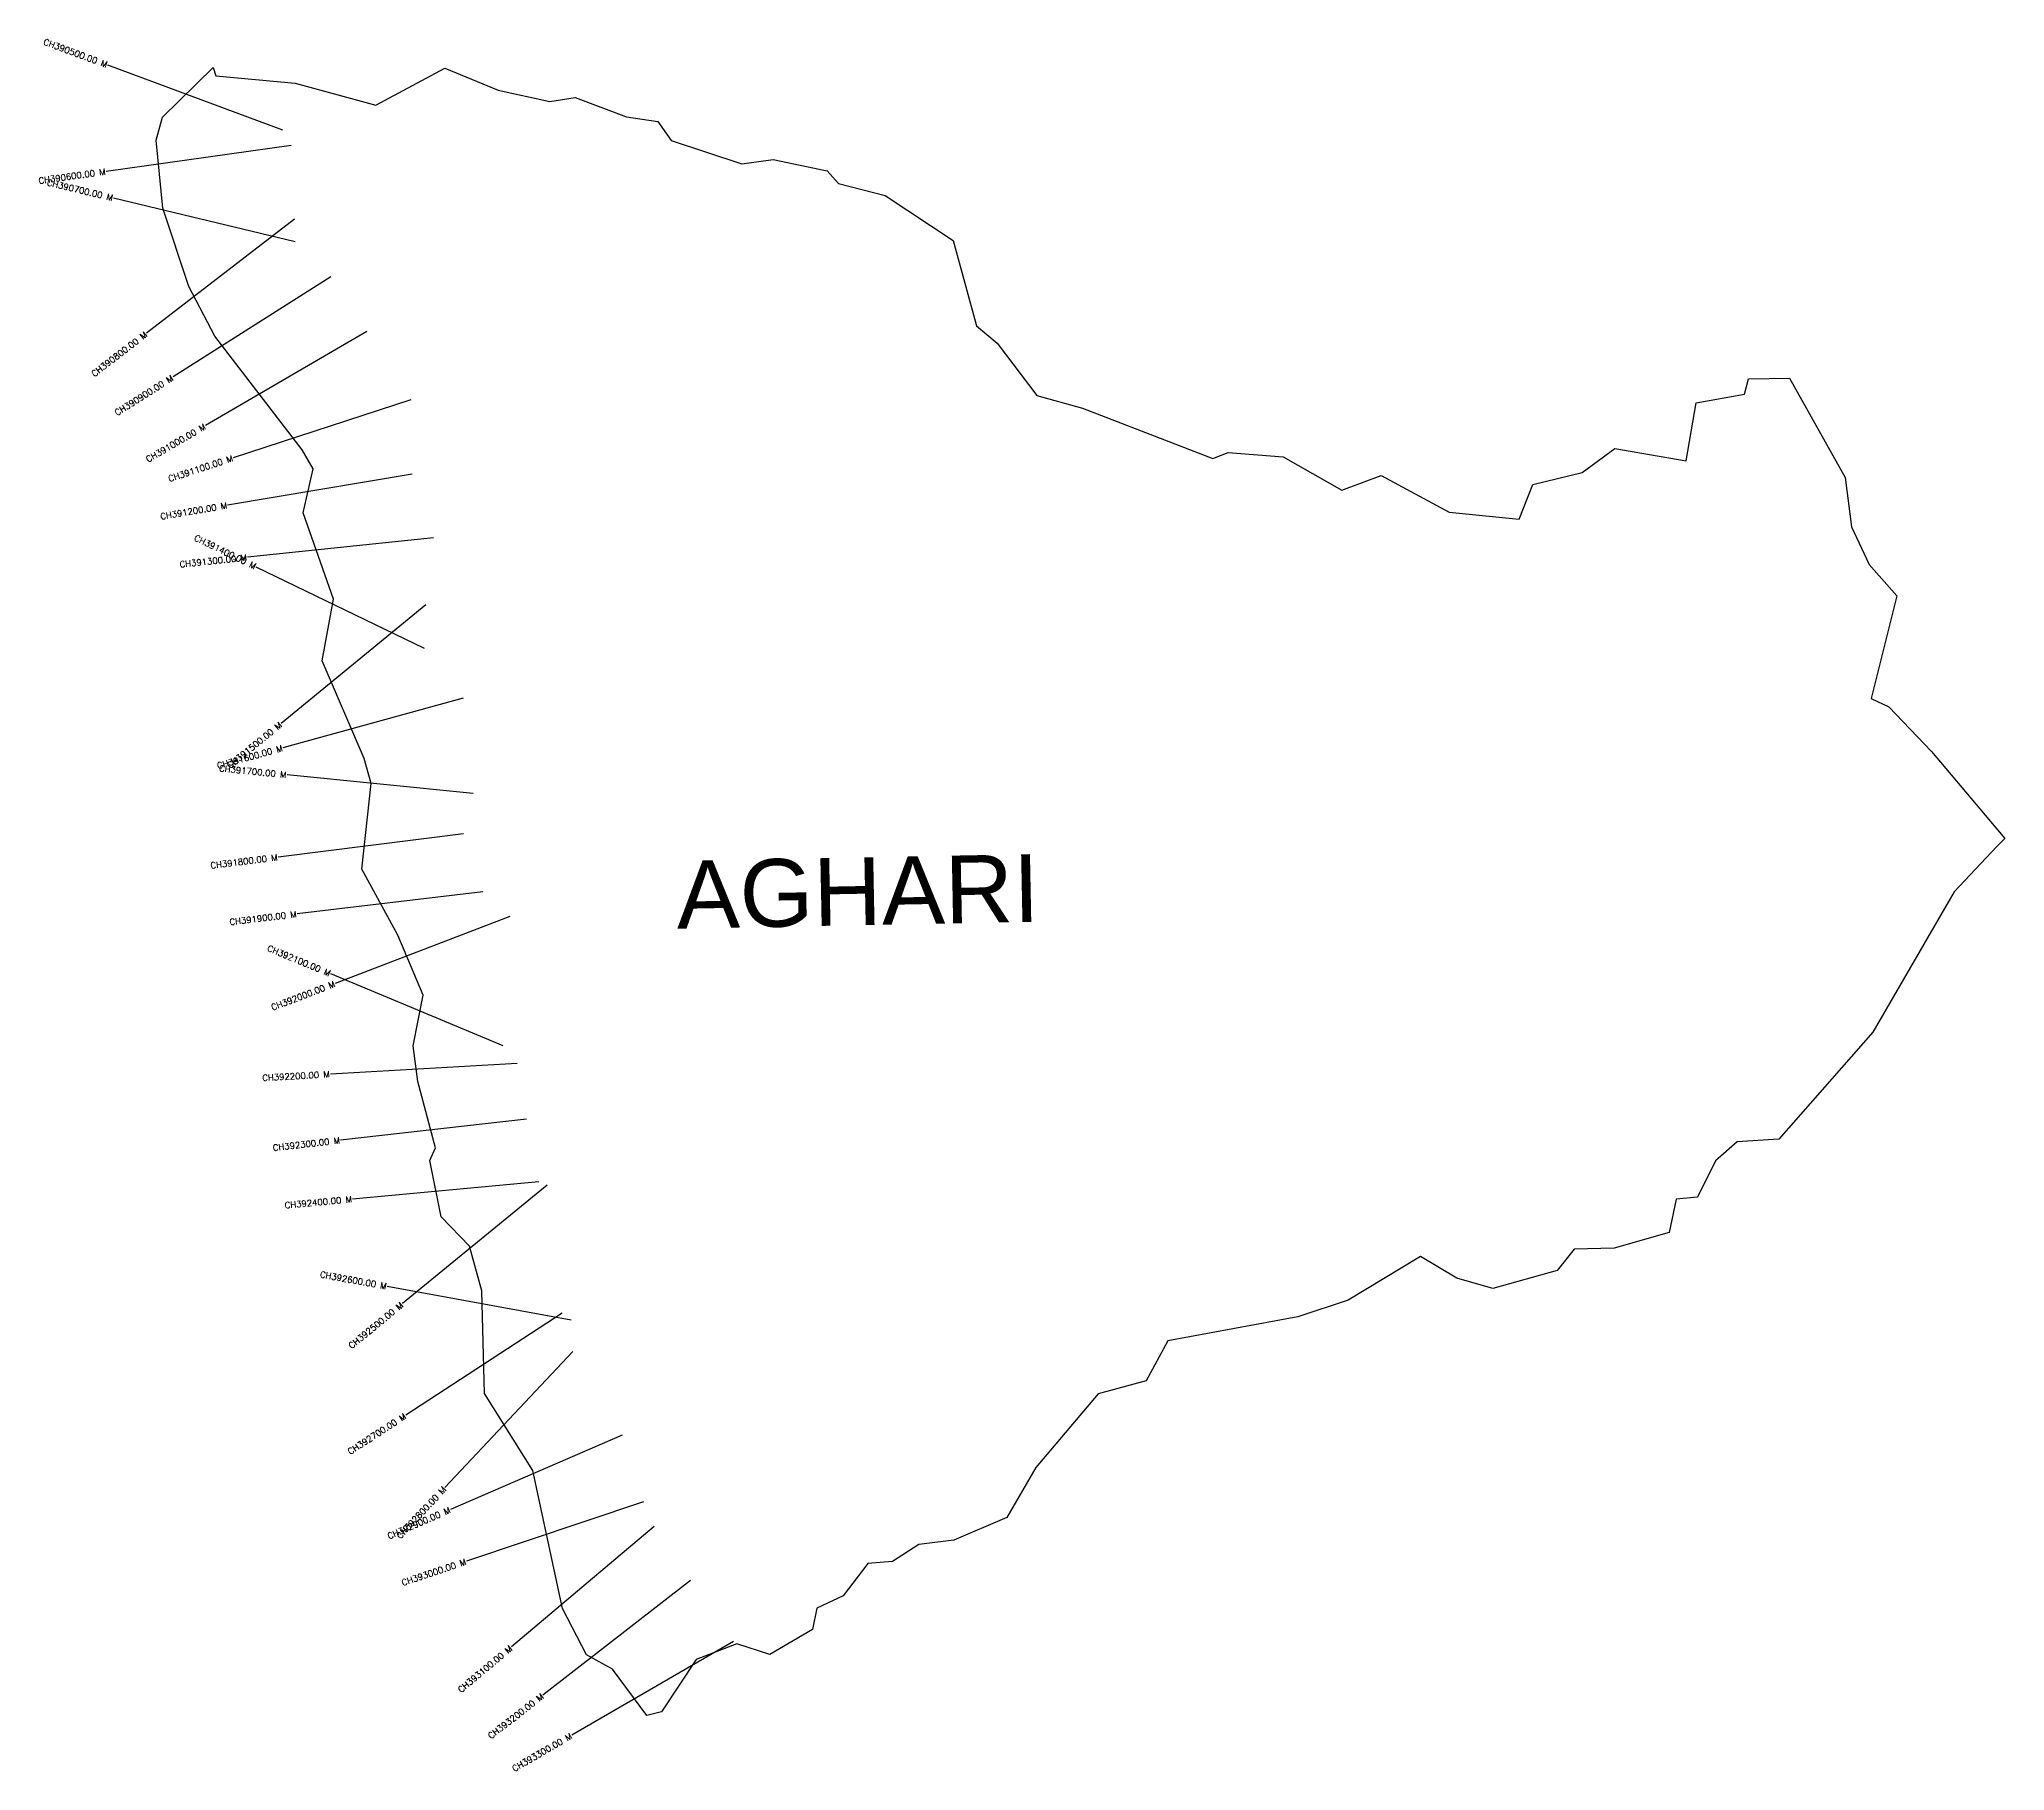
# Model space of a CAD drawing. Header units: metres. Extents: x 301553 to 304707, y 1947885 to 1950664.
import ezdxf
from ezdxf.enums import TextEntityAlignment as Align

# ---------------------------------------------------------------- set-up
doc = ezdxf.new("R2010")
doc.units = ezdxf.units.M
doc.header["$MEASUREMENT"] = 0
for name, color, linetype in [('CS', 134, 'Continuous'), ('CSMark', 6, 'Continuous'), ('village', 3, 'Continuous'), ('VILLAGE NAME', 250, 'Continuous')]:
    doc.layers.add(name, color=color, linetype=linetype)
doc.styles.get("Standard").update_dxf_attribs({"font": 'simplex.shx'})

msp = doc.modelspace()

# ---------------------------------------------------------------- linework, layer by layer
at = {"layer": 'CS'}
for p, q in [((301943.9, 1950518.3), (301662.7, 1950622.9)), ((301957.2, 1950493.8), (301660.1, 1950452.3)), ((301963.6, 1950339.3), (301671.9, 1950409.4)), ((301962.5, 1950375.7), (301724.9, 1950192.6)), ((302020.7, 1950283), (301767.4, 1950122.2)), ((302078.7, 1950195.2), (301819.6, 1950044.1)), ((302149.3, 1950085.6), (301864.2, 1949992.4)), ((302151, 1949966), (301855.1, 1949916.3)), ((302185.2, 1949864), (301886.9, 1949832.7)), ((302170.8, 1949686.1), (301900.9, 1949817.1)), ((302173.1, 1949756.2), (301941, 1949566.1)), ((302233, 1949606.7), (301943.9, 1949526.9)), ((302248.9, 1949453.6), (301950.4, 1949483.3)), ((302233.8, 1949388.8), (301936.2, 1949351.3)), ((302264.7, 1949295.9), (301966.8, 1949260.1)), ((302307.9, 1949255.9), (302027.7, 1949148.7)), ((302297.5, 1949048.6), (302020.5, 1949163.9)), ((302319.6, 1949020), (302020, 1949003.1)), ((302334.5, 1948930.7), (302036.4, 1948896.9)), ((302354.4, 1948830.1), (302055.6, 1948802.4)), ((302367.8, 1948824.7), (302135.7, 1948634.6)), ((302406.3, 1948608.2), (302111.2, 1948662.1)), ((302392.2, 1948619.4), (302140.9, 1948455.6)), ((302409.2, 1948557.9), (302203.8, 1948339.2)), ((302488, 1948423.3), (302212.7, 1948304.1)), ((302522.7, 1948316.4), (302238.3, 1948220.8)), ((302539.7, 1948276.8), (302310.4, 1948083.4)), ((302597.9, 1948190.2), (302361.1, 1948006.1)), ((302667, 1948092.3), (302407.4, 1947941.9))]:
    msp.add_line(p, q, dxfattribs=at)
at = {"layer": 'village', "color": 3, "true_color": 0x00ff00}
msp.add_polyline3d([(304520.8, 1949592.7, 0), (304589.5, 1949520.8, 0), (304706.9, 1949381.2, 0), (304694.1, 1949368.5, 0), (304625.7, 1949295.9, 0), (304495.2, 1949070.5, 0), (304344.3, 1948898.6, 0), (304277.7, 1948894.2, 0), (304242.7, 1948863.6, 0), (304214.2, 1948805.2, 0), (304179.8, 1948802.1, 0), (304168.6, 1948748.5, 0), (304080, 1948723.4, 0), (304016.1, 1948721.7, 0), (303989, 1948687.9, 0), (303885.6, 1948659, 0), (303827.8, 1948675.3, 0), (303769.3, 1948710, 0), (303653.5, 1948640.1, 0), (303572.5, 1948613.5, 0), (303364.1, 1948574.6, 0), (303329, 1948510.4, 0), (303251.9, 1948489.5, 0), (303152.1, 1948371.5, 0), (303105.4, 1948291.1, 0), (303020.7, 1948254.6, 0), (302964.1, 1948247.6, 0), (302922, 1948220.7, 0), (302882.6, 1948217.1, 0), (302843.1, 1948165.4, 0), (302800.7, 1948145.5, 0), (302793.7, 1948111.3, 0), (302725.1, 1948071, 0), (302672.5, 1948088.2, 0), (302607.1, 1948063.3, 0), (302551.6, 1947979, 0), (302527.9, 1947973.3, 0), (302472.9, 1948047.5, 0), (302431, 1948070.6, 0), (302392.4, 1948144.8, 0), (302344.8, 1948366.6, 0), (302267.5, 1948490.3, 0), (302262.8, 1948654.8, 0), (302243.4, 1948726.9, 0), (302197.6, 1948773.9, 0), (302179.4, 1948864.5, 0), (302188.5, 1948884.9, 0), (302160.1, 1948991, 0), (302152.9, 1949048.5, 0), (302169, 1949129.6, 0), (302128.3, 1949225.9, 0), (302070.2, 1949332.2, 0), (302085.5, 1949469.7, 0), (302074.2, 1949509.9, 0), (302006.8, 1949666.6, 0), (302024.8, 1949765.6, 0), (301976.3, 1949903.9, 0), (301992.4, 1949974.5, 0), (301974.7, 1950005, 0), (301834.4, 1950187.8, 0), (301792.8, 1950267.7, 0), (301751.3, 1950393.2, 0), (301740.6, 1950502.2, 0), (301750.6, 1950539.1, 0), (301832, 1950619, 0), (301836.3, 1950605.7, 0), (301963.4, 1950594.1, 0), (302092.8, 1950558.8, 0), (302203.9, 1950617.9, 0), (302289.2, 1950582.8, 0), (302372, 1950564.4, 0), (302412.8, 1950571, 0), (302495.1, 1950539.9, 0), (302545.2, 1950532.3, 0), (302566.6, 1950501.7, 0), (302680.5, 1950464.6, 0), (302730.5, 1950471.4, 0), (302817.2, 1950453.4, 0), (302835.2, 1950433.1, 0), (302910.1, 1950413.7, 0), (303019.4, 1950341.5, 0), (303056.9, 1950204.5, 0), (303090, 1950176.3, 0), (303153.7, 1950092.5, 0), (303227.2, 1950072.4, 0), (303436.1, 1949991.6, 0), (303460.9, 1950001, 0), (303549.1, 1949993.8, 0), (303643.4, 1949940.4, 0), (303706.1, 1949963.8, 0), (303815.4, 1949905.3, 0), (303927.9, 1949894.1, 0), (303949.5, 1949949.6, 0), (304028.7, 1949969, 0), (304081.5, 1950007.2, 0), (304195.8, 1949987.7, 0), (304211.8, 1950080.8, 0), (304289.4, 1950094.8, 0), (304296, 1950119.5, 0), (304361.6, 1950120.3, 0), (304450.7, 1949961, 0), (304460.9, 1949881.8, 0), (304489.6, 1949821, 0), (304534.1, 1949770.8, 0), (304492.6, 1949606.1, 0)], close=True, dxfattribs=at)

# ---------------------------------------------------------------- texts
at = {"layer": 'CSMark'}
for s, rotation, p in [('CH390500.00 M', 339.5916, (301661.8, 1950623.2)), ('CH390600.00 M', 7.9512, (301659.1, 1950452.1)), ('CH390700.00 M', 346.4981, (301670.9, 1950409.6)), ('CH390800.00 M', 37.6156, (301724.1, 1950192)), ('CH390900.00 M', 32.3972, (301766.5, 1950121.7)), ('CH391000.00 M', 30.2433, (301818.7, 1950043.6)), ('CH391100.00 M', 18.0984, (301863.2, 1949992.1)), ('CH391200.00 M', 9.5372, (301854.1, 1949916.1)), ('CH391400.00 M', 334.1023, (301900, 1949817.6)), ('CH391300.00 M', 5.9939, (301885.9, 1949832.6)), ('CH391500.00 M', 39.3031, (301940.2, 1949565.5)), ('CH391600.00 M', 15.4357, (301942.9, 1949526.6)), ('CH391700.00 M', 354.3251, (301949.4, 1949483.4)), ('CH391800.00 M', 7.1814, (301935.2, 1949351.2)), ('CH391900.00 M', 6.8516, (301965.8, 1949260)), ('CH392100.00 M', 337.3823, (302019.6, 1949164.3)), ('CH392000.00 M', 20.9496, (302026.8, 1949148.3)), ('CH392200.00 M', 3.2333, (302019, 1949003)), ('CH392300.00 M', 6.474, (302035.4, 1948896.8)), ('CH392400.00 M', 5.2904, (302054.6, 1948802.3)), ('CH392600.00 M', 349.6455, (302110.2, 1948662.3)), ('CH392500.00 M', 39.3193, (302134.9, 1948634)), ('CH392700.00 M', 33.0923, (302140, 1948455)), ('CH392800.00 M', 46.7789, (302203.1, 1948338.5)), ('CH392900.00 M', 23.4078, (302211.8, 1948303.7)), ('CH393000.00 M', 18.5746, (302237.4, 1948220.5)), ('CH393100.00 M', 40.1303, (302309.6, 1948082.8)), ('CH393200.00 M', 37.8575, (302360.3, 1948005.5)), ('CH393300.00 M', 30.0939, (302406.6, 1947941.4))]:
    msp.add_text(s, height=10, rotation=rotation, dxfattribs=at).set_placement(p, align=Align.MIDDLE_RIGHT)
at = {"layer": 'VILLAGE NAME', "insert": (302574.4, 1949345.2), "char_height": 108.748, "attachment_point": 1, "rotation": 1.1028}
msp.add_mtext_dynamic_manual_height_columns('{\\fArial|b0|i0|c0|p34;AGHARI}', width=1571.314, gutter_width=543.7, heights=[0], dxfattribs=at)

doc.saveas('drawing.dxf')
